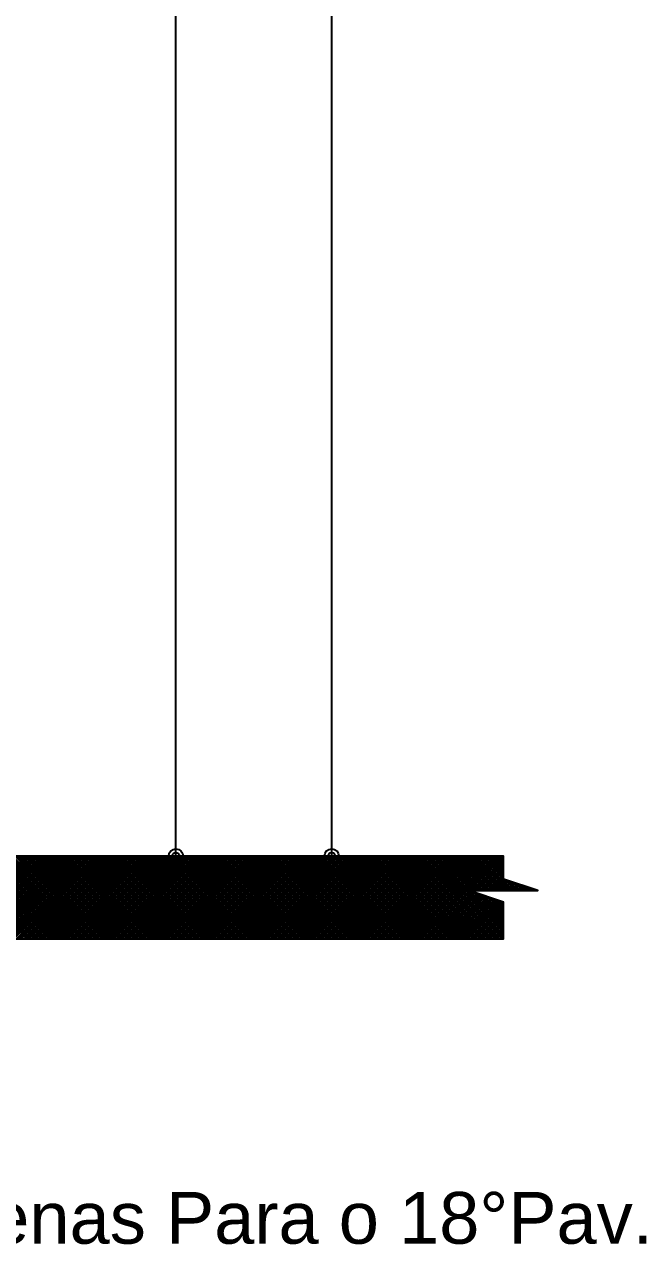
# Model space of a CAD drawing. Extents: x 0 to 119, y 0 to 84.
# Drawn here: x 55.18 to 58.78, y 30.5 to 37.66 of the extents above; entities that cross this region are included whole.
import ezdxf

# ---------------------------------------------------------------- set-up
doc = ezdxf.new("R2010")
doc.units = 0
doc.header["$MEASUREMENT"] = 0
for name, color, linetype in [('29', 9, 'CONTINUOUS'), ('32', 250, 'CONTINUOUS'), ('6', 178, 'CONTINUOUS'), ('7', 232, 'CONTINUOUS')]:
    doc.layers.add(name, color=color, linetype=linetype)
doc.styles.add('TQS_ARIAL', font='arial.ttf')

msp = doc.modelspace()

# ---------------------------------------------------------------- linework, layer by layer
at = {"layer": '29', "color": 9, "linetype": 'Continuous'}
for p, q in [((54.706335, 32.361761), (55.186335, 32.841761)), ((54.712201, 32.841761), (55.192201, 32.361761)), ((54.720477, 32.361761), (55.200477, 32.841761)), ((54.726343, 32.841761), (55.206343, 32.361761)), ((54.734619, 32.361761), (55.214619, 32.841761)), ((54.740485, 32.841761), (55.220485, 32.361761)), ((54.748761, 32.361761), (55.228761, 32.841761)), ((54.754628, 32.841761), (55.234628, 32.361761)), ((54.762903, 32.361761), (55.242903, 32.841761)), ((54.76877, 32.841761), (55.24877, 32.361761)), ((54.777045, 32.361761), (55.257045, 32.841761)), ((54.782912, 32.841761), (55.262912, 32.361761)), ((54.791188, 32.361761), (55.271188, 32.841761)), ((54.797054, 32.841761), (55.277054, 32.361761)), ((54.80533, 32.361761), (55.28533, 32.841761)), ((54.811196, 32.841761), (55.291196, 32.361761)), ((54.819472, 32.361761), (55.299472, 32.841761)), ((54.825338, 32.841761), (55.305338, 32.361761)), ((54.833614, 32.361761), (55.313614, 32.841761)), ((54.83948, 32.841761), (55.31948, 32.361761)), ((54.847756, 32.361761), (55.327756, 32.841761)), ((54.853622, 32.841761), (55.333622, 32.361761)), ((54.861898, 32.361761), (55.341898, 32.841761)), ((54.867765, 32.841761), (55.347765, 32.361761)), ((54.87604, 32.361761), (55.35604, 32.841761)), ((54.881907, 32.841761), (55.361907, 32.361761)), ((54.890183, 32.361761), (55.370183, 32.841761)), ((54.896049, 32.841761), (55.376049, 32.361761)), ((54.904325, 32.361761), (55.384325, 32.841761)), ((54.910191, 32.841761), (55.390191, 32.361761)), ((54.918467, 32.361761), (55.398467, 32.841761)), ((54.924333, 32.841761), (55.404333, 32.361761)), ((54.932609, 32.361761), (55.412609, 32.841761)), ((54.938475, 32.841761), (55.418475, 32.361761)), ((54.946751, 32.361761), (55.426751, 32.841761)), ((54.952617, 32.841761), (55.432617, 32.361761)), ((54.960893, 32.361761), (55.440893, 32.841761)), ((54.96676, 32.841761), (55.44676, 32.361761)), ((54.975035, 32.361761), (55.455035, 32.841761)), ((54.980902, 32.841761), (55.460902, 32.361761)), ((54.989178, 32.361761), (55.469178, 32.841761)), ((54.995044, 32.841761), (55.475044, 32.361761)), ((55.00332, 32.361761), (55.48332, 32.841761)), ((55.009186, 32.841761), (55.489186, 32.361761)), ((55.017462, 32.361761), (55.497462, 32.841761)), ((55.023328, 32.841761), (55.503328, 32.361761)), ((55.031604, 32.361761), (55.511604, 32.841761)), ((55.03747, 32.841761), (55.51747, 32.361761)), ((55.045746, 32.361761), (55.525746, 32.841761)), ((55.051612, 32.841761), (55.531612, 32.361761)), ((55.059888, 32.361761), (55.539888, 32.841761)), ((55.065755, 32.841761), (55.545755, 32.361761)), ((55.07403, 32.361761), (55.55403, 32.841761)), ((55.079897, 32.841761), (55.559897, 32.361761)), ((55.088172, 32.361761), (55.568172, 32.841761)), ((55.094039, 32.841761), (55.574039, 32.361761)), ((55.102315, 32.361761), (55.582315, 32.841761)), ((55.108181, 32.841761), (55.588181, 32.361761)), ((55.116457, 32.361761), (55.596457, 32.841761)), ((55.122323, 32.841761), (55.602323, 32.361761)), ((55.130599, 32.361761), (55.610599, 32.841761)), ((55.136465, 32.841761), (55.616465, 32.361761)), ((55.144741, 32.361761), (55.624741, 32.841761)), ((55.150607, 32.841761), (55.630607, 32.361761)), ((55.158883, 32.361761), (55.638883, 32.841761)), ((55.164749, 32.841761), (55.644749, 32.361761)), ((55.173025, 32.361761), (55.653025, 32.841761)), ((55.178892, 32.841761), (55.658892, 32.361761)), ((55.187167, 32.361761), (55.667167, 32.841761)), ((55.193034, 32.841761), (55.673034, 32.361761)), ((55.20131, 32.361761), (55.68131, 32.841761)), ((55.207176, 32.841761), (55.687176, 32.361761)), ((55.215452, 32.361761), (55.695452, 32.841761)), ((55.221318, 32.841761), (55.701318, 32.361761)), ((55.229594, 32.361761), (55.709594, 32.841761)), ((55.23546, 32.841761), (55.71546, 32.361761)), ((55.243736, 32.361761), (55.723736, 32.841761)), ((55.249602, 32.841761), (55.729602, 32.361761)), ((55.257878, 32.361761), (55.737878, 32.841761)), ((55.263744, 32.841761), (55.743744, 32.361761)), ((55.27202, 32.361761), (55.75202, 32.841761)), ((55.277887, 32.841761), (55.757887, 32.361761)), ((55.286162, 32.361761), (55.766162, 32.841761)), ((55.292029, 32.841761), (55.772029, 32.361761)), ((55.300305, 32.361761), (55.780305, 32.841761)), ((55.306171, 32.841761), (55.786171, 32.361761)), ((55.314447, 32.361761), (55.794447, 32.841761)), ((55.320313, 32.841761), (55.800313, 32.361761)), ((55.328589, 32.361761), (55.808589, 32.841761)), ((55.334455, 32.841761), (55.814455, 32.361761)), ((55.342731, 32.361761), (55.822731, 32.841761)), ((55.348597, 32.841761), (55.828597, 32.361761)), ((55.356873, 32.361761), (55.836873, 32.841761)), ((55.362739, 32.841761), (55.842739, 32.361761)), ((55.371015, 32.361761), (55.851015, 32.841761)), ((55.376881, 32.841761), (55.856881, 32.361761)), ((55.385157, 32.361761), (55.865157, 32.841761)), ((55.391024, 32.841761), (55.871024, 32.361761)), ((55.399299, 32.361761), (55.879299, 32.841761)), ((55.405166, 32.841761), (55.885166, 32.361761)), ((55.413442, 32.361761), (55.893442, 32.841761)), ((55.419308, 32.841761), (55.899308, 32.361761)), ((55.427584, 32.361761), (55.907584, 32.841761)), ((55.43345, 32.841761), (55.91345, 32.361761)), ((55.441726, 32.361761), (55.921726, 32.841761)), ((55.447592, 32.841761), (55.927592, 32.361761)), ((55.455868, 32.361761), (55.935868, 32.841761)), ((55.461734, 32.841761), (55.941734, 32.361761)), ((55.47001, 32.361761), (55.95001, 32.841761)), ((55.475876, 32.841761), (55.955876, 32.361761)), ((55.484152, 32.361761), (55.964152, 32.841761)), ((55.490019, 32.841761), (55.970019, 32.361761)), ((55.498294, 32.361761), (55.978294, 32.841761)), ((55.504161, 32.841761), (55.984161, 32.361761)), ((55.512437, 32.361761), (55.992437, 32.841761)), ((55.518303, 32.841761), (55.998303, 32.361761)), ((55.526579, 32.361761), (56.006579, 32.841761)), ((55.532445, 32.841761), (56.012445, 32.361761)), ((55.540721, 32.361761), (56.020721, 32.841761)), ((55.546587, 32.841761), (56.026587, 32.361761)), ((55.554863, 32.361761), (56.034863, 32.841761)), ((55.560729, 32.841761), (56.040729, 32.361761)), ((55.569005, 32.361761), (56.049005, 32.841761)), ((55.574871, 32.841761), (56.054871, 32.361761)), ((55.583147, 32.361761), (56.063147, 32.841761)), ((55.589014, 32.841761), (56.069014, 32.361761)), ((55.597289, 32.361761), (56.077289, 32.841761)), ((55.603156, 32.841761), (56.083156, 32.361761)), ((55.611431, 32.361761), (56.091431, 32.841761)), ((55.617298, 32.841761), (56.097298, 32.361761)), ((55.625574, 32.361761), (56.105574, 32.841761)), ((55.63144, 32.841761), (56.11144, 32.361761)), ((55.639716, 32.361761), (56.119716, 32.841761)), ((55.645582, 32.841761), (56.125582, 32.361761)), ((55.653858, 32.361761), (56.133858, 32.841761)), ((55.659724, 32.841761), (56.139724, 32.361761)), ((55.668, 32.361761), (56.148, 32.841761)), ((55.673866, 32.841761), (56.153866, 32.361761)), ((55.682142, 32.361761), (56.162142, 32.841761)), ((55.688008, 32.841761), (56.168008, 32.361761)), ((55.696284, 32.361761), (56.176284, 32.841761)), ((55.702151, 32.841761), (56.182151, 32.361761)), ((55.710426, 32.361761), (56.190426, 32.841761)), ((55.716293, 32.841761), (56.196293, 32.361761)), ((55.724569, 32.361761), (56.204569, 32.841761)), ((55.730435, 32.841761), (56.210435, 32.361761)), ((55.738711, 32.361761), (56.218711, 32.841761)), ((55.744577, 32.841761), (56.224577, 32.361761)), ((55.752853, 32.361761), (56.232853, 32.841761)), ((55.758719, 32.841761), (56.238719, 32.361761)), ((55.766995, 32.361761), (56.246995, 32.841761)), ((55.772861, 32.841761), (56.252861, 32.361761)), ((55.781137, 32.361761), (56.261137, 32.841761)), ((55.787003, 32.841761), (56.267003, 32.361761)), ((55.795279, 32.361761), (56.275279, 32.841761)), ((55.801146, 32.841761), (56.281146, 32.361761)), ((55.809421, 32.361761), (56.289421, 32.841761)), ((55.815288, 32.841761), (56.295288, 32.361761)), ((55.823564, 32.361761), (56.303564, 32.841761)), ((55.82943, 32.841761), (56.30943, 32.361761)), ((55.837706, 32.361761), (56.317706, 32.841761)), ((55.843572, 32.841761), (56.323572, 32.361761)), ((55.851848, 32.361761), (56.331848, 32.841761)), ((55.857714, 32.841761), (56.337714, 32.361761)), ((55.86599, 32.361761), (56.34599, 32.841761)), ((55.871856, 32.841761), (56.351856, 32.361761)), ((55.880132, 32.361761), (56.360132, 32.841761)), ((55.885998, 32.841761), (56.365998, 32.361761)), ((55.894274, 32.361761), (56.374274, 32.841761)), ((55.900141, 32.841761), (56.380141, 32.361761)), ((55.908416, 32.361761), (56.388416, 32.841761)), ((55.914283, 32.841761), (56.394283, 32.361761)), ((55.922558, 32.361761), (56.402558, 32.841761)), ((55.928425, 32.841761), (56.408425, 32.361761)), ((55.936701, 32.361761), (56.416701, 32.841761)), ((55.942567, 32.841761), (56.422567, 32.361761)), ((55.950843, 32.361761), (56.430843, 32.841761)), ((55.956709, 32.841761), (56.436709, 32.361761)), ((55.964985, 32.361761), (56.444985, 32.841761)), ((55.970851, 32.841761), (56.450851, 32.361761)), ((55.979127, 32.361761), (56.459127, 32.841761)), ((55.984993, 32.841761), (56.464993, 32.361761)), ((55.993269, 32.361761), (56.473269, 32.841761)), ((55.999135, 32.841761), (56.479135, 32.361761)), ((56.007411, 32.361761), (56.487411, 32.841761)), ((56.013278, 32.841761), (56.493278, 32.361761)), ((56.021553, 32.361761), (56.501553, 32.841761)), ((56.02742, 32.841761), (56.50742, 32.361761)), ((56.035696, 32.361761), (56.515696, 32.841761)), ((56.041562, 32.841761), (56.521562, 32.361761)), ((56.049838, 32.361761), (56.529838, 32.841761)), ((56.055704, 32.841761), (56.535704, 32.361761)), ((56.06398, 32.361761), (56.54398, 32.841761)), ((56.069846, 32.841761), (56.549846, 32.361761)), ((56.078122, 32.361761), (56.558122, 32.841761)), ((56.083988, 32.841761), (56.563988, 32.361761)), ((56.092264, 32.361761), (56.572264, 32.841761)), ((56.09813, 32.841761), (56.57813, 32.361761)), ((56.106406, 32.361761), (56.586406, 32.841761)), ((56.112273, 32.841761), (56.592273, 32.361761)), ((56.120548, 32.361761), (56.600548, 32.841761)), ((56.126415, 32.841761), (56.606415, 32.361761)), ((56.134691, 32.361761), (56.614691, 32.841761)), ((56.140557, 32.841761), (56.620557, 32.361761)), ((56.148833, 32.361761), (56.628833, 32.841761)), ((56.154699, 32.841761), (56.634699, 32.361761)), ((56.162975, 32.361761), (56.642975, 32.841761)), ((56.168841, 32.841761), (56.648841, 32.361761)), ((56.177117, 32.361761), (56.657117, 32.841761)), ((56.182983, 32.841761), (56.662983, 32.361761)), ((56.191259, 32.361761), (56.671259, 32.841761)), ((56.197125, 32.841761), (56.677125, 32.361761)), ((56.205401, 32.361761), (56.685401, 32.841761)), ((56.211268, 32.841761), (56.691268, 32.361761)), ((56.219543, 32.361761), (56.699543, 32.841761)), ((56.22541, 32.841761), (56.70541, 32.361761)), ((56.233685, 32.361761), (56.713685, 32.841761)), ((56.239552, 32.841761), (56.719552, 32.361761)), ((56.247828, 32.361761), (56.727828, 32.841761)), ((56.253694, 32.841761), (56.733694, 32.361761)), ((56.26197, 32.361761), (56.74197, 32.841761)), ((56.267836, 32.841761), (56.747836, 32.361761)), ((56.276112, 32.361761), (56.756112, 32.841761)), ((56.281978, 32.841761), (56.761978, 32.361761)), ((56.290254, 32.361761), (56.770254, 32.841761)), ((56.29612, 32.841761), (56.77612, 32.361761)), ((56.304396, 32.361761), (56.784396, 32.841761)), ((56.310262, 32.841761), (56.790262, 32.361761)), ((56.318538, 32.361761), (56.798538, 32.841761)), ((56.324405, 32.841761), (56.804405, 32.361761)), ((56.33268, 32.361761), (56.81268, 32.841761)), ((56.338547, 32.841761), (56.818547, 32.361761)), ((56.346823, 32.361761), (56.826823, 32.841761)), ((56.352689, 32.841761), (56.832689, 32.361761)), ((56.360965, 32.361761), (56.840965, 32.841761)), ((56.366831, 32.841761), (56.846831, 32.361761)), ((56.375107, 32.361761), (56.855107, 32.841761)), ((56.380973, 32.841761), (56.860973, 32.361761)), ((56.389249, 32.361761), (56.869249, 32.841761)), ((56.395115, 32.841761), (56.875115, 32.361761)), ((56.403391, 32.361761), (56.883391, 32.841761)), ((56.409257, 32.841761), (56.889257, 32.361761)), ((56.417533, 32.361761), (56.897533, 32.841761)), ((56.4234, 32.841761), (56.9034, 32.361761)), ((56.431675, 32.361761), (56.911675, 32.841761)), ((56.437542, 32.841761), (56.917542, 32.361761)), ((56.445817, 32.361761), (56.925817, 32.841761)), ((56.451684, 32.841761), (56.931684, 32.361761)), ((56.45996, 32.361761), (56.93996, 32.841761)), ((56.465826, 32.841761), (56.945826, 32.361761)), ((56.474102, 32.361761), (56.954102, 32.841761)), ((56.479968, 32.841761), (56.959968, 32.361761)), ((56.488244, 32.361761), (56.968244, 32.841761)), ((56.49411, 32.841761), (56.97411, 32.361761)), ((56.502386, 32.361761), (56.982386, 32.841761)), ((56.508252, 32.841761), (56.988252, 32.361761)), ((56.516528, 32.361761), (56.996528, 32.841761)), ((56.522394, 32.841761), (57.002394, 32.361761)), ((56.53067, 32.361761), (57.01067, 32.841761)), ((56.536537, 32.841761), (57.016537, 32.361761)), ((56.544812, 32.361761), (57.024812, 32.841761)), ((56.550679, 32.841761), (57.030679, 32.361761)), ((56.558955, 32.361761), (57.038955, 32.841761)), ((56.564821, 32.841761), (57.044821, 32.361761)), ((56.573097, 32.361761), (57.053097, 32.841761)), ((56.578963, 32.841761), (57.058963, 32.361761)), ((56.587239, 32.361761), (57.067239, 32.841761)), ((56.593105, 32.841761), (57.073105, 32.361761)), ((56.601381, 32.361761), (57.081381, 32.841761)), ((56.607247, 32.841761), (57.087247, 32.361761)), ((56.615523, 32.361761), (57.095523, 32.841761)), ((56.621389, 32.841761), (57.101389, 32.361761)), ((56.629665, 32.361761), (57.109665, 32.841761)), ((56.635532, 32.841761), (57.115532, 32.361761)), ((56.643807, 32.361761), (57.123807, 32.841761)), ((56.649674, 32.841761), (57.129674, 32.361761)), ((56.65795, 32.361761), (57.13795, 32.841761)), ((56.663816, 32.841761), (57.143816, 32.361761)), ((56.672092, 32.361761), (57.152092, 32.841761)), ((56.677958, 32.841761), (57.157958, 32.361761)), ((56.686234, 32.361761), (57.166234, 32.841761)), ((56.6921, 32.841761), (57.1721, 32.361761)), ((56.700376, 32.361761), (57.180376, 32.841761)), ((56.706242, 32.841761), (57.186242, 32.361761)), ((56.714518, 32.361761), (57.194518, 32.841761)), ((56.720384, 32.841761), (57.200384, 32.361761)), ((56.72866, 32.361761), (57.20866, 32.841761)), ((56.734527, 32.841761), (57.214527, 32.361761)), ((56.742802, 32.361761), (57.222802, 32.841761)), ((56.748669, 32.841761), (57.228669, 32.361761)), ((56.756944, 32.361761), (57.236944, 32.841761)), ((56.762811, 32.841761), (57.242811, 32.361761)), ((56.771087, 32.361761), (57.251087, 32.841761)), ((56.776953, 32.841761), (57.256953, 32.361761)), ((56.785229, 32.361761), (57.265229, 32.841761)), ((56.791095, 32.841761), (57.271095, 32.361761)), ((56.799371, 32.361761), (57.279371, 32.841761)), ((56.805237, 32.841761), (57.285237, 32.361761)), ((56.813513, 32.361761), (57.293513, 32.841761)), ((56.819379, 32.841761), (57.299379, 32.361761)), ((56.827655, 32.361761), (57.307655, 32.841761)), ((56.833521, 32.841761), (57.313521, 32.361761)), ((56.841797, 32.361761), (57.321797, 32.841761)), ((56.847664, 32.841761), (57.327664, 32.361761)), ((56.855939, 32.361761), (57.335939, 32.841761)), ((56.861806, 32.841761), (57.341806, 32.361761)), ((56.870082, 32.361761), (57.350082, 32.841761)), ((56.875948, 32.841761), (57.355948, 32.361761)), ((56.884224, 32.361761), (57.364224, 32.841761)), ((56.89009, 32.841761), (57.37009, 32.361761)), ((56.898366, 32.361761), (57.378366, 32.841761)), ((56.904232, 32.841761), (57.384232, 32.361761)), ((56.912508, 32.361761), (57.392508, 32.841761)), ((56.918374, 32.841761), (57.398374, 32.361761)), ((56.92665, 32.361761), (57.40665, 32.841761)), ((56.932516, 32.841761), (57.412516, 32.361761)), ((56.940792, 32.361761), (57.420792, 32.841761)), ((56.946659, 32.841761), (57.426659, 32.361761)), ((56.954934, 32.361761), (57.434934, 32.841761)), ((56.960801, 32.841761), (57.440801, 32.361761)), ((56.969077, 32.361761), (57.449077, 32.841761)), ((56.974943, 32.841761), (57.454943, 32.361761)), ((56.983219, 32.361761), (57.463219, 32.841761)), ((56.989085, 32.841761), (57.469085, 32.361761)), ((56.997361, 32.361761), (57.477361, 32.841761)), ((57.003227, 32.841761), (57.483227, 32.361761)), ((57.011503, 32.361761), (57.491503, 32.841761)), ((57.017369, 32.841761), (57.497369, 32.361761)), ((57.025645, 32.361761), (57.505645, 32.841761)), ((57.031511, 32.841761), (57.511511, 32.361761)), ((57.039787, 32.361761), (57.519787, 32.841761)), ((57.045654, 32.841761), (57.525654, 32.361761)), ((57.053929, 32.361761), (57.533929, 32.841761)), ((57.059796, 32.841761), (57.539796, 32.361761)), ((57.068071, 32.361761), (57.548071, 32.841761)), ((57.073938, 32.841761), (57.553938, 32.361761)), ((57.082214, 32.361761), (57.562214, 32.841761)), ((57.08808, 32.841761), (57.56808, 32.361761)), ((57.096356, 32.361761), (57.576356, 32.841761)), ((57.102222, 32.841761), (57.582222, 32.361761)), ((57.110498, 32.361761), (57.590498, 32.841761)), ((57.116364, 32.841761), (57.596364, 32.361761)), ((57.12464, 32.361761), (57.60464, 32.841761)), ((57.130506, 32.841761), (57.610506, 32.361761)), ((57.138782, 32.361761), (57.618782, 32.841761)), ((57.144648, 32.841761), (57.624648, 32.361761)), ((57.152924, 32.361761), (57.632924, 32.841761)), ((57.158791, 32.841761), (57.638791, 32.361761)), ((57.167066, 32.361761), (57.647066, 32.841761)), ((57.172933, 32.841761), (57.652933, 32.361761)), ((57.181209, 32.361761), (57.661209, 32.841761)), ((57.187075, 32.841761), (57.667075, 32.361761)), ((57.195351, 32.361761), (57.675351, 32.841761)), ((57.201217, 32.841761), (57.681217, 32.361761)), ((57.209493, 32.361761), (57.689493, 32.841761)), ((57.215359, 32.841761), (57.695359, 32.361761)), ((57.223635, 32.361761), (57.703635, 32.841761)), ((57.229501, 32.841761), (57.709501, 32.361761)), ((57.237777, 32.361761), (57.717777, 32.841761)), ((57.243643, 32.841761), (57.723643, 32.361761)), ((57.251919, 32.361761), (57.731919, 32.841761)), ((57.257786, 32.841761), (57.737786, 32.361761)), ((57.266061, 32.361761), (57.746061, 32.841761)), ((57.271928, 32.841761), (57.751928, 32.361761)), ((57.280203, 32.361761), (57.760203, 32.841761)), ((57.28607, 32.841761), (57.76607, 32.361761)), ((57.294346, 32.361761), (57.774346, 32.841761)), ((57.300212, 32.841761), (57.780212, 32.361761)), ((57.308488, 32.361761), (57.788488, 32.841761)), ((57.314354, 32.841761), (57.794354, 32.361761)), ((57.32263, 32.361761), (57.80263, 32.841761)), ((57.328496, 32.841761), (57.808496, 32.361761)), ((57.336772, 32.361761), (57.816772, 32.841761)), ((57.342638, 32.841761), (57.822638, 32.361761)), ((57.350914, 32.361761), (57.830914, 32.841761)), ((57.35678, 32.841761), (57.83678, 32.361761)), ((57.365056, 32.361761), (57.845056, 32.841761)), ((57.370923, 32.841761), (57.850923, 32.361761)), ((57.379198, 32.361761), (57.859198, 32.841761)), ((57.385065, 32.841761), (57.865065, 32.361761)), ((57.393341, 32.361761), (57.873341, 32.841761)), ((57.399207, 32.841761), (57.879207, 32.361761)), ((57.407483, 32.361761), (57.887483, 32.841761)), ((57.413349, 32.841761), (57.893349, 32.361761)), ((57.421625, 32.361761), (57.901625, 32.841761)), ((57.427491, 32.841761), (57.907491, 32.361761)), ((57.435767, 32.361761), (57.915767, 32.841761)), ((57.441633, 32.841761), (57.921633, 32.361761)), ((57.449909, 32.361761), (57.929909, 32.841761)), ((57.455775, 32.841761), (57.935775, 32.361761)), ((57.464051, 32.361761), (57.944051, 32.841761)), ((57.469918, 32.841761), (57.949918, 32.361761)), ((57.48406, 32.841761), (57.954658, 32.371163)), ((57.498202, 32.841761), (57.954658, 32.385305)), ((57.512344, 32.841761), (57.954658, 32.399447)), ((57.526486, 32.841761), (57.954658, 32.413589)), ((57.540628, 32.841761), (57.954658, 32.427731)), ((57.55477, 32.841761), (57.954658, 32.441873)), ((57.568913, 32.841761), (57.768913, 32.641761)), ((57.583055, 32.841761), (57.783055, 32.641761)), ((57.597197, 32.841761), (57.797197, 32.641761)), ((57.611339, 32.841761), (57.811339, 32.641761)), ((57.625481, 32.841761), (57.825481, 32.641761)), ((57.639623, 32.841761), (57.839623, 32.641761)), ((57.653765, 32.841761), (57.853765, 32.641761)), ((57.667907, 32.841761), (57.867907, 32.641761)), ((57.68205, 32.841761), (57.88205, 32.641761)), ((57.696192, 32.841761), (57.896192, 32.641761)), ((57.710334, 32.841761), (57.910334, 32.641761)), ((57.724476, 32.841761), (57.924476, 32.641761)), ((57.738618, 32.841761), (57.938618, 32.641761)), ((57.75276, 32.841761), (57.95276, 32.641761)), ((57.758193, 32.641761), (57.954658, 32.838225)), ((57.766902, 32.841761), (57.966902, 32.641761)), ((57.772336, 32.641761), (57.954658, 32.824083)), ((57.781045, 32.841761), (57.981045, 32.641761)), ((57.786478, 32.641761), (57.954658, 32.80994)), ((57.795187, 32.841761), (57.995187, 32.641761)), ((57.80062, 32.641761), (57.954658, 32.795798)), ((57.809329, 32.841761), (58.009329, 32.641761)), ((57.823471, 32.841761), (57.954658, 32.710574)), ((57.837613, 32.841761), (57.954658, 32.724716)), ((57.851755, 32.841761), (57.954658, 32.738858)), ((57.865897, 32.841761), (57.954658, 32.753)), ((57.88004, 32.841761), (57.954658, 32.767142)), ((57.894182, 32.841761), (57.954658, 32.781285)), ((57.908324, 32.841761), (57.954658, 32.795427)), ((57.922466, 32.841761), (57.954658, 32.809569)), ((57.936608, 32.841761), (57.954658, 32.823711)), ((57.95075, 32.841761), (57.954658, 32.837853)), ((57.814762, 32.641761), (57.954658, 32.781656)), ((57.828904, 32.641761), (57.954658, 32.767514)), ((57.843046, 32.641761), (57.954658, 32.753372)), ((57.857188, 32.641761), (57.954658, 32.73923)), ((57.87133, 32.641761), (57.954658, 32.725088)), ((57.478193, 32.361761), (57.757309, 32.640877)), ((57.885473, 32.641761), (57.954658, 32.710946)), ((57.899615, 32.641761), (57.963375, 32.705521)), ((57.913757, 32.641761), (57.973982, 32.701986)), ((57.927899, 32.641761), (57.984588, 32.69845)), ((57.942041, 32.641761), (57.995195, 32.694914)), ((57.956183, 32.641761), (58.005802, 32.691379)), ((57.957878, 32.707353), (58.023471, 32.641761)), ((57.970325, 32.641761), (58.016408, 32.687843)), ((57.979091, 32.700282), (58.037613, 32.641761)), ((57.984468, 32.641761), (58.027015, 32.684308)), ((57.99861, 32.641761), (58.037622, 32.680772)), ((58.000304, 32.693211), (58.051755, 32.641761)), ((58.012752, 32.641761), (58.048228, 32.677237)), ((58.021518, 32.68614), (58.065897, 32.641761)), ((58.026894, 32.641761), (58.058835, 32.673701)), ((58.041036, 32.641761), (58.069441, 32.670166)), ((58.042731, 32.679069), (58.08004, 32.641761)), ((58.055178, 32.641761), (58.080048, 32.66663)), ((58.063944, 32.671998), (58.094182, 32.641761)), ((58.06932, 32.641761), (58.090655, 32.663095)), ((58.083463, 32.641761), (58.101261, 32.659559)), ((58.085157, 32.664927), (58.108324, 32.641761)), ((58.097605, 32.641761), (58.111868, 32.656024)), ((58.10637, 32.657856), (58.122466, 32.641761)), ((58.111747, 32.641761), (58.122474, 32.652488)), ((58.125889, 32.641761), (58.133081, 32.648953)), ((58.127583, 32.650785), (58.136608, 32.641761)), ((58.140031, 32.641761), (58.143688, 32.645417)), ((58.148796, 32.643714), (58.15075, 32.641761)), ((57.492336, 32.361761), (57.767916, 32.637341)), ((57.506478, 32.361761), (57.778523, 32.633805)), ((57.52062, 32.361761), (57.789129, 32.63027)), ((57.534762, 32.361761), (57.799736, 32.626734)), ((57.548904, 32.361761), (57.810342, 32.623199)), ((57.563046, 32.361761), (57.820949, 32.619663)), ((57.577188, 32.361761), (57.831556, 32.616128)), ((57.59133, 32.361761), (57.842162, 32.612592)), ((57.605473, 32.361761), (57.852769, 32.609057)), ((57.619615, 32.361761), (57.863375, 32.605521)), ((57.633757, 32.361761), (57.873982, 32.601986)), ((57.647899, 32.361761), (57.884589, 32.59845)), ((57.662041, 32.361761), (57.895195, 32.594915)), ((57.676183, 32.361761), (57.905802, 32.591379)), ((57.690325, 32.361761), (57.916408, 32.587843)), ((57.704468, 32.361761), (57.927015, 32.584308)), ((57.71861, 32.361761), (57.937622, 32.580772)), ((57.732752, 32.361761), (57.948228, 32.577237)), ((57.746894, 32.361761), (57.954658, 32.569524)), ((57.77604, 32.634633), (57.954658, 32.456015)), ((57.797253, 32.627562), (57.954658, 32.470158)), ((57.818466, 32.620491), (57.954658, 32.4843)), ((57.83968, 32.61342), (57.954658, 32.498442)), ((57.860893, 32.606349), (57.954658, 32.512584)), ((57.882106, 32.599278), (57.954658, 32.526726)), ((57.903319, 32.592207), (57.954658, 32.540868)), ((57.924533, 32.585135), (57.954658, 32.55501)), ((57.945746, 32.578064), (57.954658, 32.569153)), ((57.761036, 32.361761), (57.954658, 32.555382)), ((57.775178, 32.361761), (57.954658, 32.54124)), ((57.78932, 32.361761), (57.954658, 32.527098)), ((57.803463, 32.361761), (57.954658, 32.512956)), ((57.817605, 32.361761), (57.954658, 32.498813)), ((57.831747, 32.361761), (57.954658, 32.484671)), ((57.845889, 32.361761), (57.954658, 32.470529)), ((57.860031, 32.361761), (57.954658, 32.456387)), ((57.874173, 32.361761), (57.954658, 32.442245)), ((57.888315, 32.361761), (57.954658, 32.428103)), ((57.902457, 32.361761), (57.954658, 32.413961)), ((57.9166, 32.361761), (57.954658, 32.399819)), ((57.930742, 32.361761), (57.954658, 32.385676)), ((57.944884, 32.361761), (57.954658, 32.371534))]:
    msp.add_line(p, q, dxfattribs=at)
msp.add_lwpolyline([(49.814801, 32.841761), (49.814801, 31.561761), (50.374801, 31.561761), (50.374801, 32.361761), (57.954658, 32.361761), (57.954658, 32.575094), (57.754658, 32.641761), (58.154658, 32.641761), (57.954658, 32.708427), (57.954658, 32.841761), (54.614801, 32.841761), (50.374801, 32.841761), (50.374801, 32.841761), (49.814801, 32.841761)], dxfattribs=at)
at = {"layer": '32', "color": 250, "linetype": 'Continuous'}
for p, q in [((56.958433, 32.841761), (56.958433, 44.521761)), ((56.055275, 32.841761), (56.055275, 44.041761)), ((56.03473, 32.841761), (55.805275, 32.841761)), ((56.28473, 32.841761), (56.28473, 32.841761)), ((56.765023, 32.841761), (56.708433, 32.841761)), ((57.015023, 32.841761), (57.015023, 32.841761))]:
    msp.add_line(p, q, dxfattribs=at)
for centre, radius in [((56.055275, 32.841761), 0.041625), ((56.055275, 32.841761), 0.02075), ((56.958433, 32.841761), 0.041625), ((56.958433, 32.841761), 0.02075)]:
    msp.add_circle(centre, radius, dxfattribs=at)
at = {"layer": '6', "color": 178, "linetype": 'Continuous'}
msp.add_line((57.015023, 32.841761), (57.954658, 32.841761), dxfattribs=at)
for points in [[(50.374801, 32.361761), (57.954658, 32.361761), (57.954658, 32.575094), (57.754658, 32.641761), (58.154658, 32.641761), (57.954658, 32.708427), (57.954658, 32.841761)], [(50.374801, 32.841761), (54.614801, 32.841761), (57.954658, 32.841761)]]:
    msp.add_lwpolyline(points, dxfattribs=at)

# ---------------------------------------------------------------- texts
at = {"layer": '7', "color": 232, "linetype": 'Continuous', "style": 'TQS_ARIAL'}
msp.add_text('Corte Válido Apenas Para o 18%%dPav.', height=0.3, dxfattribs=at).set_placement((52.037667, 30.594166))

doc.saveas('drawing.dxf')
